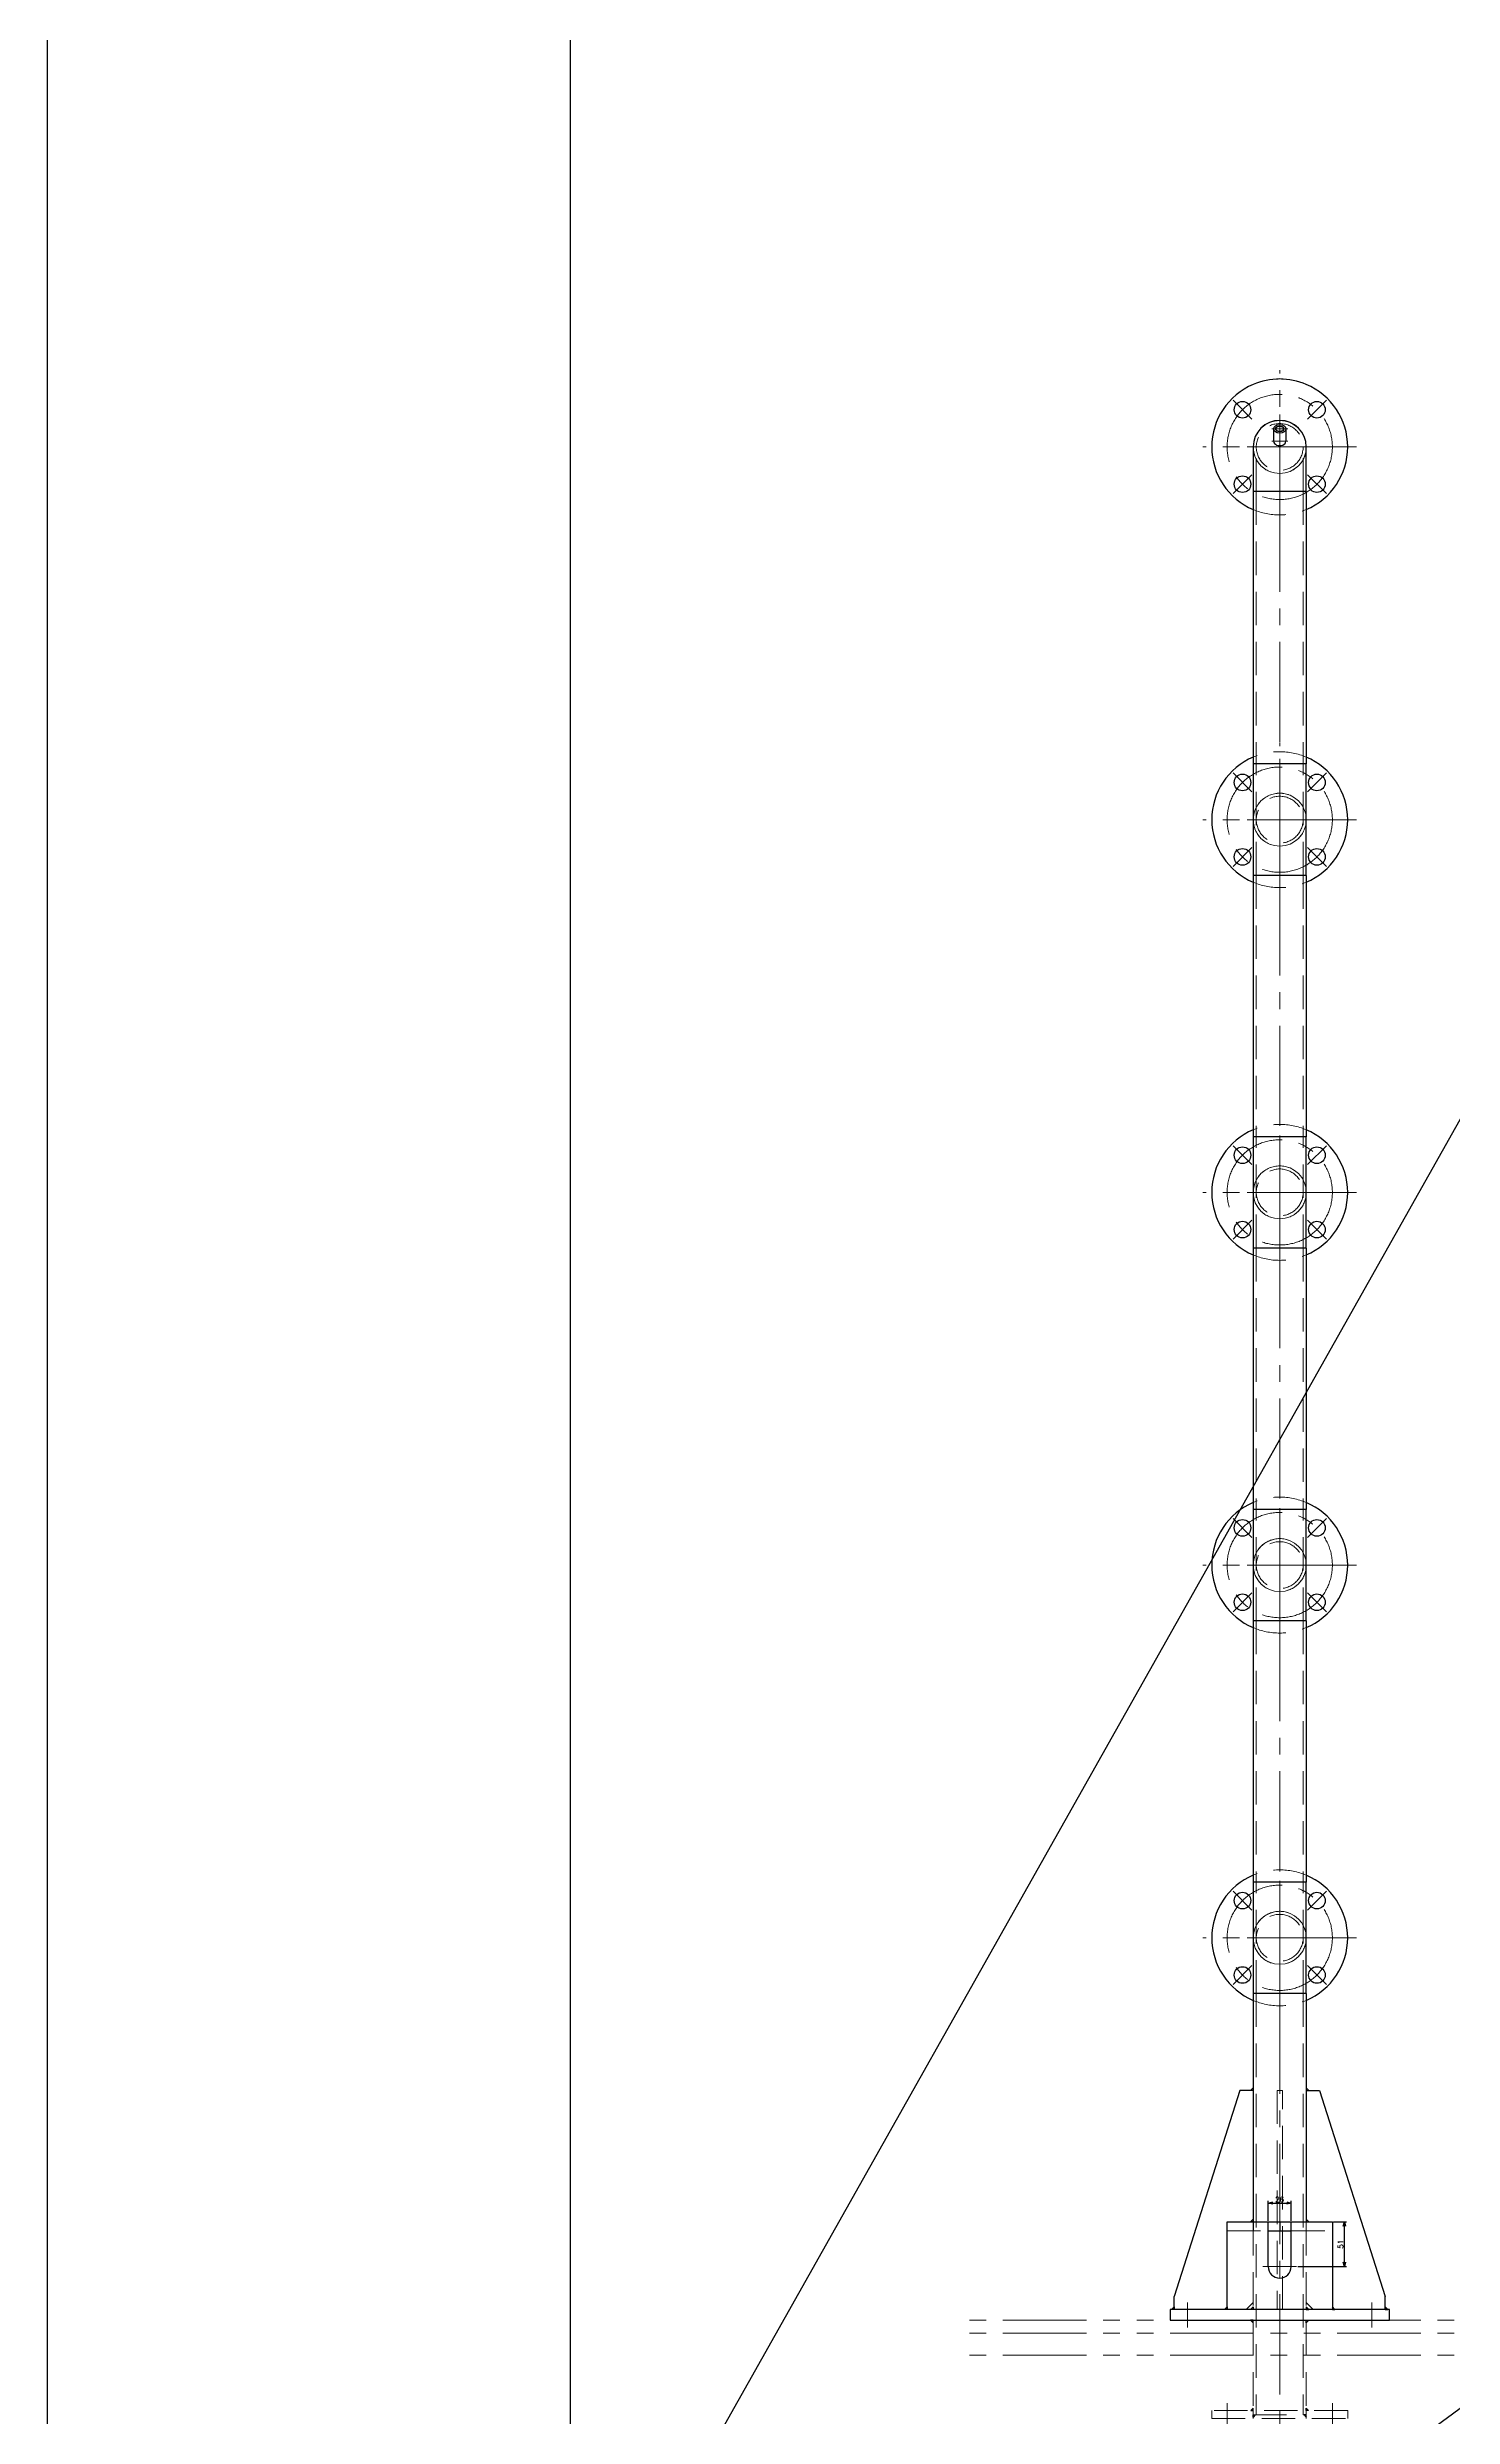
# Model space of a CAD drawing. Header units: millimetres. Extents: x -16130 to 36813, y -8099 to 27484.
# Drawn here: x 4317 to 5919, y 18462 to 21163 of the extents above; entities that cross this region are included whole.
import ezdxf

# ---------------------------------------------------------------- set-up
doc = ezdxf.new("R2010")
doc.units = ezdxf.units.MM
doc.header["$LTSCALE"] = 6
doc.header["$PDMODE"] = 99
doc.header["$PDSIZE"] = 1
for name, pattern in [('CENTER2', [28.575, 19.05, -3.175, 3.175, -3.175]), ('HIDDEN', [9.525, 6.35, -3.175]), ('PHANTOM2', [31.75, 15.875, -3.175, 3.175, -3.175, 3.175, -3.175])]:
    doc.linetypes.add(name, pattern=pattern)
for name, color, linetype, lineweight in [('04_HIDDEN', 2, 'HIDDEN', 13), ('05_CENTER', 4, 'CENTER2', 13), ('06_PHANTOM', 2, 'PHANTOM2', 13), ('08_DIM', 3, 'Continuous', 13)]:
    doc.layers.add(name, color=color, linetype=linetype, lineweight=lineweight)
doc.layers.add('10_DRAFT', color=8, linetype='Continuous', lineweight=0, plot=False)
doc.styles.add('KSS_TXT', font='txt.shx', dxfattribs={"bigfont": 'extfont2.shx'})
doc.dimstyles.new('KSS_DIM', dxfattribs={"dimtxt": 3, "dimasz": 2.5, "dimexe": 1.25, "dimexo": 0.625, "dimtad": 1, "dimdsep": 46, "dimtxsty": 'KSS_TXT', "dimblk": 'OPEN30', "dimcen": 0, "dimazin": 2, "dimtfac": 0.75, "dimtmove": 0, "dimatfit": 3, "dimldrblk": 'OPEN30', "dimfxl": 1, "dimtolj": 1, "dimarcsym": 0})

# ---------------------------------------------------------------- blocks, each defined once
blk = doc.blocks.new('A$C48047B7D_1_1')
at = {"color": 0}
for p, q in [((0, 30.2), (-50.8, 30.2)), ((0, 30.2), (0, -30.2)), ((-71.5, 7), (-57.3, 7)), ((-71.5, -7), (-57.3, -7)), ((-50.8, -30.2), (0, -30.2))]:
    blk.add_line(p, q, dxfattribs=at)
blk.add_arc((-50.8, 0), 30.3, 90, 270, dxfattribs=at)
for major_axis in [(0, -7), (0, 4.86), (0, 4.28)]:
    blk.add_ellipse((-71.5, 0), major_axis=major_axis, ratio=0.707107, dxfattribs=at)
blk.add_ellipse((-57.3, 0), major_axis=(0, -7), ratio=0.707107, start_param=0, end_param=3.14161, dxfattribs=at)
at = {"layer": '04_HIDDEN'}
for p, q in [((0, 26.7), (-50.8, 26.7)), ((0, -26.8), (-50.8, -26.8))]:
    blk.add_line(p, q, dxfattribs=at)
blk.add_circle((-50.8, 0), 26.7, dxfattribs=at)
blk.add_arc((-50.8, 0), 30.3, 270, 90, dxfattribs=at)
at = {"layer": '05_CENTER'}
for p, q in [((-50.8, -37.2), (-50.8, 37.2)), ((0, 0), (-88, 0)), ((-71.5, -9.1), (-71.5, 9.1)), ((-57.3, -9.1), (-57.3, 9.1))]:
    blk.add_line(p, q, dxfattribs=at)
blk = doc.blocks.new('A$C1FB27735_1_1')
at = {"color": 0}
for p, q in [((0, 30.2), (-127, 30.2)), ((-127, 30.2), (-127, -30.2)), ((0, 30.2), (0, -30.2)), ((-127, -30.2), (0, -30.2))]:
    blk.add_line(p, q, dxfattribs=at)
at = {"layer": '04_HIDDEN'}
for p, q in [((0, 26.7), (-127, 26.7)), ((0, -26.8), (-127, -26.8))]:
    blk.add_line(p, q, dxfattribs=at)
for radius in [30.2, 26.7]:
    blk.add_circle((-63.5, 0), radius, dxfattribs=at)
at = {"layer": '05_CENTER'}
for p, q in [((-63.5, -37.2), (-63.5, 37.2)), ((0, 0), (-127, 0))]:
    blk.add_line(p, q, dxfattribs=at)
blk = doc.blocks.new('A$C62A94FE4_1_1')
at = {"color": 0}
for centre in [(0, 60), (-60, 0), (60, 0), (0, -60)]:
    blk.add_circle(centre, 9.5, dxfattribs=at)
for start, end in [(67.9746, 202.0254), (247.9746, 22.0254)]:
    blk.add_arc((0, 0), 77.5, start, end, dxfattribs=at)
at = {"layer": '04_HIDDEN'}
for start, end in [(22.0254, 67.9746), (202.0254, 247.9746)]:
    blk.add_arc((0, 0), 77.5, start, end, dxfattribs=at)
at = {"layer": '05_CENTER'}
for p, q in [((61.9, -61.9), (-61.9, 61.9)), ((-61.9, -61.9), (61.9, 61.9)), ((0, 75.3), (0, 44.7)), ((-75.3, 0), (-44.7, 0)), ((75.3, 0), (44.7, 0)), ((0, -75.3), (0, -44.7))]:
    blk.add_line(p, q, dxfattribs=at)
blk.add_circle((0, 0), 60, dxfattribs=at)
at = {"layer": '10_DRAFT'}
blk.add_circle((0, 0), 30.2, dxfattribs=at)
blk = doc.blocks.new('A$C321C7B51_1_1')
at = {"color": 0}
blk.add_lwpolyline([(10, 77.5), (1, 77.5), (1, -77.5), (10, -77.5)], close=True, dxfattribs=at)
at = {"layer": '04_HIDDEN'}
for p, q in [((10, 30.2), (1, 30.2)), ((10, -30.2), (1, -30.2))]:
    blk.add_line(p, q, dxfattribs=at)
at = {"layer": '05_CENTER'}
for p, q in [((-7.5, 60), (18.3, 60)), ((10, 0), (1, 0)), ((-7.5, -60), (18.3, -60))]:
    blk.add_line(p, q, dxfattribs=at)
blk = doc.blocks.new('A$C0EA947EC_1_1')
at = {"color": 0}
for p, q in [((-30.3, -4.8), (-30.3, -315.5)), ((30.2, -4.8), (30.2, -315.5)), ((-30.3, -442.5), (-30.3, -740.5)), ((30.2, -442.5), (30.2, -740.5)), ((-30.3, -867.5), (-30.3, -1165.5)), ((30.2, -867.5), (30.2, -1165.5)), ((-30.3, -1292.5), (-30.3, -1590.5)), ((30.2, -1292.5), (30.2, -1590.5)), ((-30.3, -1717.5), (-30.3, -1978)), ((30.2, -1717.5), (30.2, -1978)), ((-45.3, -1828), (-120.3, -2063)), ((-30.3, -1828), (-45.3, -1828)), ((30.2, -1828), (45.2, -1828)), ((45.2, -1828), (120.2, -2063)), ((-13.5, -1988), (13.5, -1988)), ((-13, -2029), (-13, -1978)), ((13, -2029), (13, -1978)), ((-120.3, -2078), (-120.3, -2063)), ((120.2, -2078), (120.2, -2063))]:
    blk.add_line(p, q, dxfattribs=at)
blk.add_line((0, -1978), (0, -1988))
at = {"color": 3}
for points in [[(-30.3, -1828), (-33.3, -1828), (-33.3, -1828), (-30.3, -1825)], [(30.2, -1828), (33.2, -1828), (33.2, -1828), (30.2, -1825)], [(-30.3, -1978), (-33.3, -1978), (-33.3, -1978), (-30.3, -1975)], [(30.2, -1978), (33.2, -1978), (33.2, -1978), (30.2, -1975)], [(-120.3, -2078), (-123.3, -2078), (-123.3, -2078), (-120.3, -2075)], [(-60, -2078), (-63, -2078), (-63, -2078), (-60, -2075)], [(-30.3, -2078), (-33.3, -2078), (-33.3, -2078), (-30.3, -2075)], [(30.2, -2078), (33.2, -2078), (33.2, -2078), (30.2, -2075)], [(60, -2078), (63, -2078), (63, -2078), (60, -2075)], [(120.2, -2078), (123.2, -2078), (123.2, -2078), (120.2, -2075)], [(-30.3, -2090), (-33.3, -2090), (-33.3, -2090), (-30.3, -2093)], [(30.2, -2090), (33.2, -2090), (33.2, -2090), (30.2, -2093)], [(-30.3, -2193), (-30.3, -2190.5), (-30.3, -2190.5), (-32.8, -2193)], [(-30.3, -2198), (-27.8, -2198), (-27.8, -2198), (-30.3, -2200.5)], [(30.2, -2198), (27.7, -2198), (27.7, -2198), (30.2, -2200.5)], [(30.2, -2193), (30.2, -2190.5), (30.2, -2190.5), (32.7, -2193)]]:
    blk.add_lwpolyline(points, close=True, dxfattribs=at)
at = {"color": 0}
for points in [[(60, -2078), (-60, -2078), (-60, -1978), (60, -1978)], [(-125, -2078), (-125, -2090), (125, -2090), (125, -2078)]]:
    blk.add_lwpolyline(points, close=True, dxfattribs=at)
for centre, radius, start, end in [((0, 46), 77.5, 67.0254, 112.9746), ((0, -2029), 13, 180, 0)]:
    blk.add_arc(centre, radius, start, end, dxfattribs=at)
at = {"layer": '04_HIDDEN'}
for p, q in [((-26.8, -4.8), (-26.8, -315.5)), ((26.7, -4.8), (26.7, -315.5)), ((-26.8, -442.5), (-26.8, -740.5)), ((26.7, -442.5), (26.7, -740.5)), ((-26.8, -867.5), (-26.8, -1165.5)), ((26.7, -867.5), (26.7, -1165.5)), ((-26.8, -1292.5), (-26.8, -1590.5)), ((26.7, -1292.5), (26.7, -1590.5)), ((-26.8, -1717.5), (-26.8, -2198)), ((26.7, -1717.5), (26.7, -2198)), ((-60, -1988), (-13.5, -1988)), ((-30.3, -1978), (-30.3, -2192)), ((-30, -1978), (-30, -1988)), ((13.5, -1988), (60, -1988)), ((30, -1978), (30, -1988)), ((30.2, -1978), (30.2, -2192)), ((-38.3, -2078), (-30.3, -2070)), ((38.2, -2078), (30.2, -2070)), ((-30.3, -2198), (30.2, -2198))]:
    blk.add_line(p, q, dxfattribs=at)
blk.add_lwpolyline([(-3, -2078), (3, -2078), (3, -1828), (-3, -1828)], close=True, dxfattribs=at)
at = {"layer": '05_CENTER'}
for p, q in [((0, -4.8), (0, -315.5)), ((0, -442.5), (0, -740.5)), ((0, -867.5), (0, -1165.5)), ((0, -1292.5), (0, -1590.5)), ((0, -1717.5), (0, -2216.3)), ((-19.2, -2029), (19.2, -2029)), ((-105, -2098.5), (-105, -2069.7)), ((0, -2078), (0, -2090)), ((105, -2098.5), (105, -2069.7))]:
    blk.add_line(p, q, dxfattribs=at)
for name, p, rotation in [('A$C62A94FE4_1_1', (0, 46), 45.00000000000001), ('A$C48047B7D_1_1', (0, -4.8), 270), ('A$C62A94FE4_1_1', (0, -379), 45.00000000000001), ('A$C1FB27735_1_1', (0, -442.5), 270), ('A$C62A94FE4_1_1', (0, -804), 45.00000000000001), ('A$C1FB27735_1_1', (0, -867.5), 270), ('A$C62A94FE4_1_1', (0, -1229), 45.00000000000001), ('A$C1FB27735_1_1', (0, -1292.5), 270), ('A$C62A94FE4_1_1', (0, -1654), 45.00000000000001), ('A$C1FB27735_1_1', (0, -1717.5), 270)]:
    blk.add_blockref(name, p, dxfattribs=dict(rotation=rotation))
at = {"layer": '04_HIDDEN', "rotation": 270}
blk.add_blockref('A$C321C7B51_1_1', (0, -2192), dxfattribs=at)
blk = doc.blocks.new('_Open30')
at = {"color": 0, "linetype": 'ByBlock', "lineweight": -2}
for p, q in [((-1, 0.27), (0, 0)), ((0, 0), (-1, -0.27)), ((0, 0), (-1, 0))]:
    blk.add_line(p, q, dxfattribs=at)
blk = doc.blocks.new('*D2683')
at = {"layer": '08_DIM', "color": 0, "lineweight": -2, "transparency": 16777216}
for p, q in [((5708.5, 18684.9), (5708.5, 18707.6)), ((5713.5, 18705.1), (5729.5, 18705.1)), ((5734.5, 18684.9), (5734.5, 18707.6))]:
    blk.add_line(p, q, dxfattribs=at)
at = {"layer": 'Defpoints', "color": 0, "transparency": 16777216}
for p in [(5734.5, 18705.1), (5708.5, 18683.7), (5734.5, 18683.7)]:
    blk.add_point(p, dxfattribs=at)
at = {"layer": '08_DIM', "color": 0, "lineweight": -2, "transparency": 16777216, "xscale": 5, "yscale": 5, "zscale": 5, "rotation": 180}
blk.add_blockref('_Open30', (5708.5, 18705.1), dxfattribs=at)
at = {"layer": '08_DIM', "color": 0, "lineweight": -2, "transparency": 16777216, "xscale": 5, "yscale": 5, "zscale": 5}
blk.add_blockref('_Open30', (5734.5, 18705.1), dxfattribs=at)
at = {"layer": '08_DIM', "color": 0, "transparency": 16777216, "insert": (5721.5, 18709.3), "char_height": 6, "attachment_point": 5, "style": 'KSS_TXT'}
blk.add_mtext('\\A1;26', dxfattribs=at)
blk = doc.blocks.new('*D2686')
at = {"layer": '08_DIM', "color": 0, "lineweight": -2, "transparency": 16777216}
for p, q in [((5782.8, 18683.7), (5797.7, 18683.7)), ((5795.2, 18637.7), (5795.2, 18678.7)), ((5742, 18632.7), (5797.7, 18632.7))]:
    blk.add_line(p, q, dxfattribs=at)
at = {"layer": 'Defpoints', "color": 0, "transparency": 16777216}
for p in [(5781.5, 18683.7), (5795.2, 18683.7), (5740.8, 18632.7)]:
    blk.add_point(p, dxfattribs=at)
at = {"layer": '08_DIM', "color": 0, "lineweight": -2, "transparency": 16777216, "xscale": 5, "yscale": 5, "zscale": 5}
for p, rotation in [((5795.2, 18683.7), 90), ((5795.2, 18632.7), 270)]:
    blk.add_blockref('_Open30', p, dxfattribs=dict(at, rotation=rotation))
at = {"layer": '08_DIM', "color": 0, "transparency": 16777216, "insert": (5790.9, 18658.2), "char_height": 6, "attachment_point": 5, "rotation": 90, "style": 'KSS_TXT'}
blk.add_mtext('\\A1;51', dxfattribs=at)

msp = doc.modelspace()

# ---------------------------------------------------------------- linework, layer by layer
at = {"color": 2}
for p, q in [((18209.26711, 27483.91937), (4316.74468, 17289.24112)), ((7295.3832, 22370.08527), (4912.5653, 18139.9052))]:
    msp.add_line(p, q, dxfattribs=at)
for points in [[(4316.74468, 27483.91937), (18209.26711, 27483.91937), (18209.26711, 17289.24112), (4316.74468, 17289.24112)], [(4912.5653, 18139.9052), (7295.3832, 18139.9052), (7295.3832, 22370.08527), (4912.5653, 22370.08527)]]:
    msp.add_lwpolyline(points, close=True, dxfattribs=at)
at = {"layer": '06_PHANTOM'}
for p, q in [((6834.83326, 18571.6506), (5364.82539, 18571.6506)), ((6834.83326, 18556.6506), (5364.82539, 18556.6506)), ((6834.83326, 18531.6506), (5364.82539, 18531.6506))]:
    msp.add_line(p, q, dxfattribs=at)

# ---------------------------------------------------------------- block references
msp.add_blockref('A$C0EA947EC_1_1', (5721.53118, 20661.6506))

# ---------------------------------------------------------------- dimensions: what is measured, and where the dimension line sits
at = {"layer": '08_DIM'}
dim = msp.add_linear_dim(base=(5734.53118, 18705.06225), p1=(5708.53118, 18683.6506), p2=(5734.53118, 18683.6506), dimstyle='KSS_DIM', override={"dimscale": 2}, dxfattribs=at)
dim.commit()
dim.dimension.update_dxf_attribs({"geometry": '*D2683', "text_midpoint": (5721.53118, 18709.31225)})
at = {"layer": '08_DIM', "color": 1}
dim = msp.add_linear_dim(base=(5795.17982, 18683.6506), p1=(5740.77873, 18632.6506), p2=(5781.53118, 18683.6506), angle=90, dimstyle='KSS_DIM', override={"dimscale": 2}, dxfattribs=at)
dim.commit()
dim.dimension.update_dxf_attribs({"geometry": '*D2686', "text_midpoint": (5790.92565, 18658.1506)})

doc.saveas('drawing.dxf')
